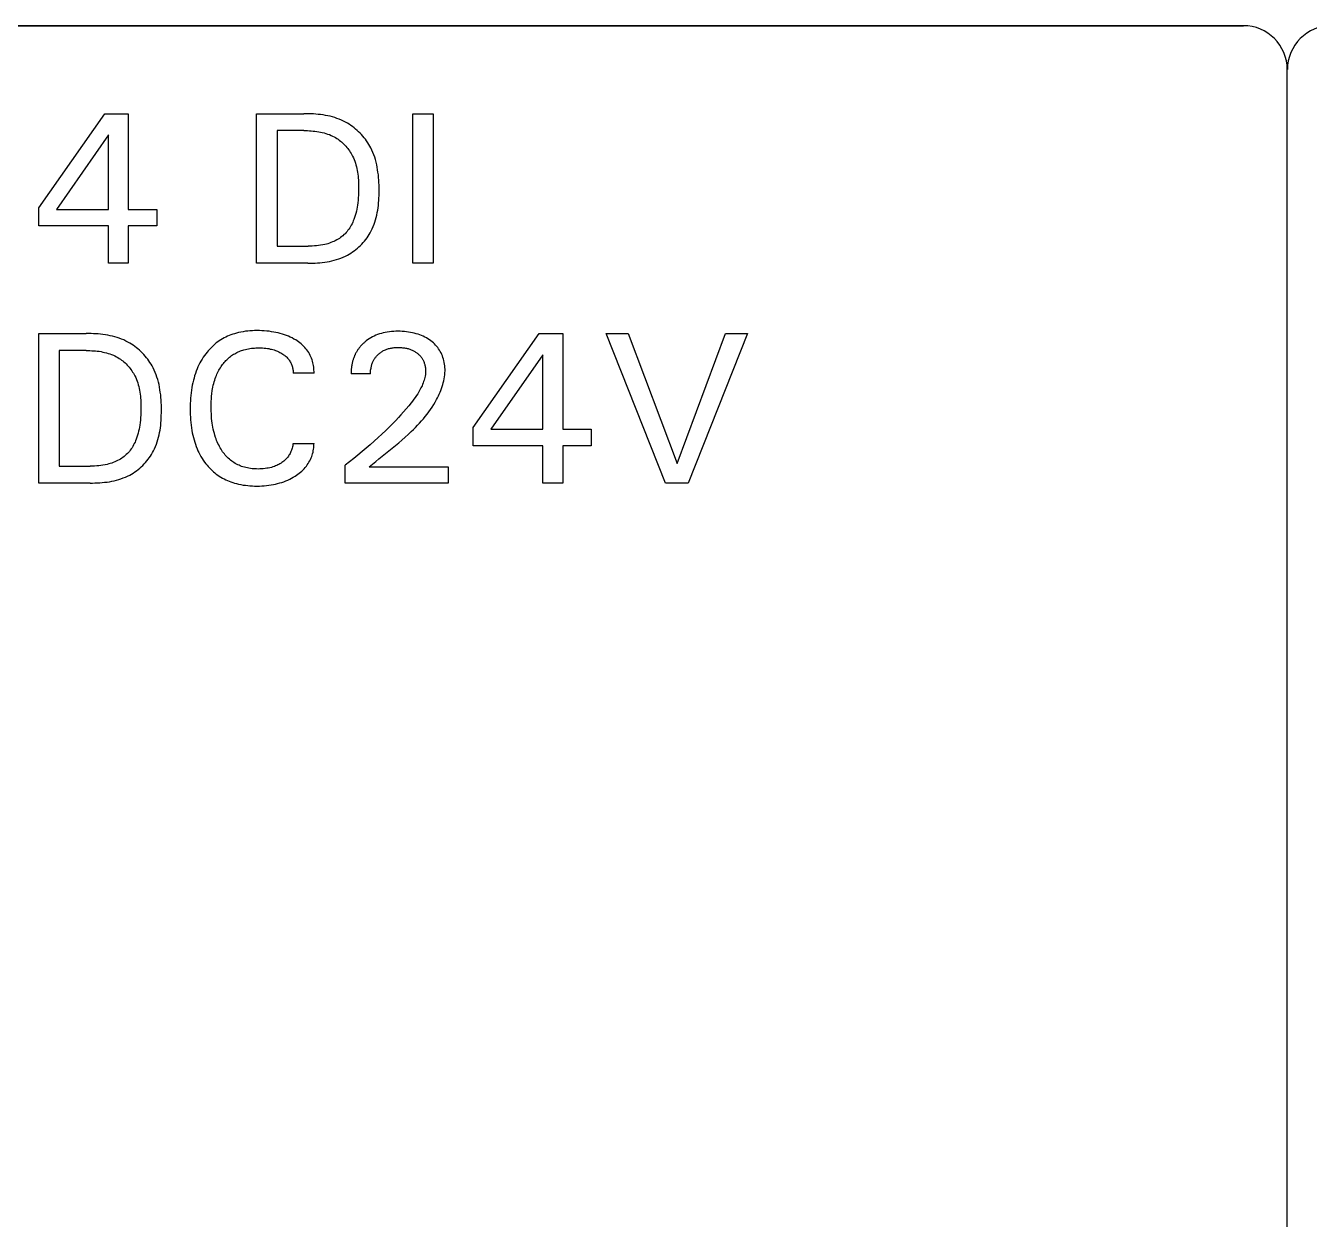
# Model space of a CAD drawing. Extents: x 10 to 879, y 6 to 221.
# Drawn here: x 697.01 to 707.68, y 183.71 to 193.62 of the extents above; entities that cross this region are included whole.
import ezdxf

# ---------------------------------------------------------------- set-up
doc = ezdxf.new("R2010")
doc.units = 0
doc.header["$LTSCALE"] = 5
doc.header["$MEASUREMENT"] = 0
doc.layers.get('0').update_dxf_attribs({"linetype": 'CONTINUOUS'})

msp = doc.modelspace()

# ---------------------------------------------------------------- linework, layer by layer
at = {"color": 7, "linetype": 'Continuous'}
for p, q in [((696.898, 193.624), (707.128, 193.624)), ((707.128, 193.624), (696.898, 193.624)), ((707.493, 97.538), (707.493, 193.259)), ((707.493, 133.269), (707.493, 193.259)), ((707.493, 97.538), (707.493, 193.259)), ((707.493, 111.159), (707.493, 193.259)), ((707.493, 111.159), (707.493, 193.259)), ((697.118, 192.111), (697.665, 192.893)), ((697.665, 192.893), (697.861, 192.893)), ((697.861, 192.893), (697.861, 192.097)), ((698.927, 191.651), (698.927, 192.893)), ((698.927, 192.893), (699.32, 192.893)), ((699.34, 192.893), (699.32, 192.893)), ((699.36, 192.893), (699.34, 192.893)), ((699.38, 192.892), (699.36, 192.893)), ((699.4, 192.891), (699.38, 192.892)), ((699.42, 192.889), (699.4, 192.891)), ((699.439, 192.887), (699.42, 192.889)), ((699.459, 192.885), (699.439, 192.887)), ((699.479, 192.882), (699.459, 192.885)), ((699.499, 192.879), (699.479, 192.882)), ((700.225, 191.651), (700.225, 192.893)), ((700.225, 192.893), (700.395, 192.893)), ((700.395, 192.893), (700.395, 191.651)), ((699.518, 192.875), (699.499, 192.879)), ((699.538, 192.871), (699.518, 192.875)), ((699.557, 192.866), (699.538, 192.871)), ((699.576, 192.86), (699.557, 192.866)), ((699.595, 192.854), (699.576, 192.86)), ((699.614, 192.847), (699.595, 192.854)), ((699.632, 192.839), (699.614, 192.847)), ((699.65, 192.831), (699.632, 192.839)), ((699.667, 192.822), (699.65, 192.831)), ((699.682, 192.814), (699.667, 192.822)), ((699.696, 192.805), (699.682, 192.814)), ((699.71, 192.796), (699.696, 192.805)), ((699.724, 192.786), (699.71, 192.796)), ((699.737, 192.776), (699.724, 192.786)), ((699.75, 192.765), (699.737, 192.776)), ((697.695, 192.716), (697.263, 192.097)), ((697.695, 192.097), (697.695, 192.716)), ((699.097, 192.752), (699.097, 191.792)), ((699.32, 192.752), (699.097, 192.752)), ((699.32, 192.752), (699.335, 192.752)), ((699.335, 192.752), (699.351, 192.752)), ((699.351, 192.752), (699.366, 192.751)), ((699.366, 192.751), (699.381, 192.75)), ((699.381, 192.75), (699.397, 192.749)), ((699.397, 192.749), (699.412, 192.747)), ((699.412, 192.747), (699.428, 192.745)), ((699.428, 192.745), (699.443, 192.743)), ((699.443, 192.743), (699.458, 192.74)), ((699.458, 192.74), (699.473, 192.737)), ((699.473, 192.737), (699.488, 192.733)), ((699.488, 192.733), (699.503, 192.729)), ((699.503, 192.729), (699.517, 192.724)), ((699.517, 192.724), (699.532, 192.719)), ((699.532, 192.719), (699.546, 192.713)), ((699.546, 192.713), (699.559, 192.707)), ((699.559, 192.707), (699.573, 192.7)), ((699.573, 192.7), (699.584, 192.694)), ((699.584, 192.694), (699.594, 192.687)), ((699.594, 192.687), (699.604, 192.68)), ((699.604, 192.68), (699.614, 192.673)), ((699.614, 192.673), (699.624, 192.665)), ((699.763, 192.754), (699.75, 192.765)), ((699.775, 192.743), (699.763, 192.754)), ((699.787, 192.731), (699.775, 192.743)), ((699.799, 192.719), (699.787, 192.731)), ((699.81, 192.706), (699.799, 192.719)), ((699.821, 192.693), (699.81, 192.706)), ((699.831, 192.68), (699.821, 192.693)), ((699.841, 192.666), (699.831, 192.68)), ((699.624, 192.665), (699.634, 192.658)), ((699.634, 192.658), (699.643, 192.649)), ((699.643, 192.649), (699.652, 192.641)), ((699.652, 192.641), (699.661, 192.632)), ((699.661, 192.632), (699.669, 192.623)), ((699.669, 192.623), (699.677, 192.613)), ((699.677, 192.613), (699.685, 192.604)), ((699.685, 192.604), (699.692, 192.594)), ((699.692, 192.594), (699.7, 192.584)), ((699.7, 192.584), (699.706, 192.573)), ((699.706, 192.573), (699.713, 192.563)), ((699.713, 192.563), (699.719, 192.552)), ((699.851, 192.652), (699.841, 192.666)), ((699.859, 192.638), (699.851, 192.652)), ((699.868, 192.624), (699.859, 192.638)), ((699.876, 192.609), (699.868, 192.624)), ((699.885, 192.59), (699.876, 192.609)), ((699.894, 192.571), (699.885, 192.59)), ((699.902, 192.551), (699.894, 192.571)), ((699.719, 192.552), (699.725, 192.541)), ((699.725, 192.541), (699.732, 192.527)), ((699.732, 192.527), (699.738, 192.513)), ((699.738, 192.513), (699.744, 192.498)), ((699.744, 192.498), (699.749, 192.483)), ((699.749, 192.483), (699.753, 192.468)), ((699.753, 192.468), (699.757, 192.452)), ((699.909, 192.531), (699.902, 192.551)), ((699.915, 192.511), (699.909, 192.531)), ((699.92, 192.49), (699.915, 192.511)), ((699.925, 192.469), (699.92, 192.49)), ((699.93, 192.448), (699.925, 192.469)), ((699.757, 192.452), (699.761, 192.437)), ((699.761, 192.437), (699.764, 192.421)), ((699.764, 192.421), (699.767, 192.406)), ((699.767, 192.406), (699.769, 192.39)), ((699.769, 192.39), (699.771, 192.374)), ((699.771, 192.374), (699.772, 192.358)), ((699.772, 192.358), (699.773, 192.342)), ((699.933, 192.427), (699.93, 192.448)), ((699.936, 192.406), (699.933, 192.427)), ((699.939, 192.385), (699.936, 192.406)), ((699.941, 192.363), (699.939, 192.385)), ((699.943, 192.341), (699.941, 192.363)), ((699.773, 192.342), (699.774, 192.326)), ((699.774, 192.326), (699.775, 192.31)), ((699.775, 192.31), (699.775, 192.294)), ((699.775, 192.294), (699.775, 192.278)), ((699.775, 192.278), (699.775, 192.257)), ((699.775, 192.257), (699.775, 192.236)), ((699.944, 192.32), (699.943, 192.341)), ((699.945, 192.298), (699.944, 192.32)), ((699.945, 192.276), (699.945, 192.298)), ((699.945, 192.254), (699.945, 192.276)), ((699.945, 192.233), (699.945, 192.254)), ((699.765, 192.133), (699.763, 192.116)), ((699.768, 192.153), (699.765, 192.133)), ((699.771, 192.174), (699.768, 192.153)), ((699.772, 192.195), (699.771, 192.174)), ((699.774, 192.215), (699.772, 192.195)), ((699.775, 192.236), (699.774, 192.215)), ((699.939, 192.131), (699.941, 192.151)), ((699.941, 192.151), (699.943, 192.172)), ((699.943, 192.172), (699.944, 192.192)), ((699.944, 192.192), (699.945, 192.213)), ((699.945, 192.213), (699.945, 192.233)), ((697.118, 191.962), (697.118, 192.111)), ((697.263, 192.097), (697.695, 192.097)), ((697.861, 192.097), (698.097, 192.097)), ((698.097, 192.097), (698.097, 191.962)), ((699.742, 192.031), (699.736, 192.015)), ((699.747, 192.048), (699.742, 192.031)), ((699.752, 192.065), (699.747, 192.048)), ((699.756, 192.082), (699.752, 192.065)), ((699.759, 192.099), (699.756, 192.082)), ((699.763, 192.116), (699.759, 192.099)), ((699.916, 192.012), (699.922, 192.031)), ((699.922, 192.031), (699.926, 192.051)), ((699.926, 192.051), (699.93, 192.071)), ((699.93, 192.071), (699.934, 192.091)), ((699.934, 192.091), (699.937, 192.111)), ((699.937, 192.111), (699.939, 192.131)), ((697.695, 191.962), (697.118, 191.962)), ((697.695, 191.651), (697.695, 191.962)), ((697.861, 191.962), (697.861, 191.651)), ((698.097, 191.962), (697.861, 191.962)), ((699.686, 191.924), (699.679, 191.914)), ((699.694, 191.934), (699.686, 191.924)), ((699.701, 191.945), (699.694, 191.934)), ((699.708, 191.956), (699.701, 191.945)), ((699.714, 191.968), (699.708, 191.956)), ((699.72, 191.979), (699.714, 191.968)), ((699.726, 191.991), (699.72, 191.979)), ((699.731, 192.003), (699.726, 191.991)), ((699.736, 192.015), (699.731, 192.003)), ((699.88, 191.919), (699.888, 191.937)), ((699.888, 191.937), (699.896, 191.955)), ((699.896, 191.955), (699.904, 191.974)), ((699.904, 191.974), (699.91, 191.993)), ((699.91, 191.993), (699.916, 192.012)), ((699.52, 191.813), (699.507, 191.81)), ((699.532, 191.817), (699.52, 191.813)), ((699.545, 191.822), (699.532, 191.817)), ((699.557, 191.827), (699.545, 191.822)), ((699.569, 191.832), (699.557, 191.827)), ((699.581, 191.838), (699.569, 191.832)), ((699.593, 191.844), (699.581, 191.838)), ((699.605, 191.851), (699.593, 191.844)), ((699.615, 191.857), (699.605, 191.851)), ((699.625, 191.864), (699.615, 191.857)), ((699.635, 191.872), (699.625, 191.864)), ((699.644, 191.879), (699.635, 191.872)), ((699.653, 191.888), (699.644, 191.879)), ((699.662, 191.896), (699.653, 191.888)), ((699.671, 191.905), (699.662, 191.896)), ((699.679, 191.914), (699.671, 191.905)), ((699.802, 191.81), (699.813, 191.823)), ((699.813, 191.823), (699.824, 191.835)), ((699.824, 191.835), (699.835, 191.849)), ((699.835, 191.849), (699.845, 191.862)), ((699.845, 191.862), (699.854, 191.876)), ((699.854, 191.876), (699.863, 191.89)), ((699.863, 191.89), (699.872, 191.904)), ((699.872, 191.904), (699.88, 191.919)), ((699.097, 191.792), (699.355, 191.792)), ((699.372, 191.792), (699.355, 191.792)), ((699.39, 191.793), (699.372, 191.792)), ((699.407, 191.794), (699.39, 191.793)), ((699.425, 191.795), (699.407, 191.794)), ((699.442, 191.797), (699.425, 191.795)), ((699.459, 191.8), (699.442, 191.797)), ((699.477, 191.803), (699.459, 191.8)), ((699.494, 191.807), (699.477, 191.803)), ((699.507, 191.81), (699.494, 191.807)), ((699.647, 191.701), (699.665, 191.709)), ((699.665, 191.709), (699.682, 191.718)), ((699.682, 191.718), (699.697, 191.726)), ((699.697, 191.726), (699.711, 191.735)), ((699.711, 191.735), (699.725, 191.744)), ((699.725, 191.744), (699.739, 191.754)), ((699.739, 191.754), (699.752, 191.764)), ((699.752, 191.764), (699.765, 191.775)), ((699.765, 191.775), (699.778, 191.786)), ((699.778, 191.786), (699.79, 191.798)), ((699.79, 191.798), (699.802, 191.81)), ((697.861, 191.651), (697.695, 191.651)), ((699.354, 191.651), (698.927, 191.651)), ((699.354, 191.651), (699.373, 191.651)), ((699.373, 191.651), (699.393, 191.652)), ((699.393, 191.652), (699.413, 191.652)), ((699.413, 191.652), (699.433, 191.654)), ((699.433, 191.654), (699.453, 191.655)), ((699.453, 191.655), (699.473, 191.657)), ((699.473, 191.657), (699.493, 191.66)), ((699.493, 191.66), (699.513, 191.663)), ((699.513, 191.663), (699.533, 191.666)), ((699.533, 191.666), (699.552, 191.67)), ((699.552, 191.67), (699.571, 191.675)), ((699.571, 191.675), (699.591, 191.681)), ((699.591, 191.681), (699.61, 191.687)), ((699.61, 191.687), (699.628, 191.693)), ((699.628, 191.693), (699.647, 191.701)), ((700.395, 191.651), (700.225, 191.651)), ((697.118, 189.824), (697.118, 191.066)), ((697.118, 191.066), (697.511, 191.066)), ((697.531, 191.066), (697.511, 191.066)), ((697.551, 191.066), (697.531, 191.066)), ((698.759, 191.07), (698.744, 191.065)), ((698.777, 191.075), (698.759, 191.07)), ((698.796, 191.079), (698.777, 191.075)), ((698.815, 191.082), (698.796, 191.079)), ((698.834, 191.085), (698.815, 191.082)), ((698.853, 191.087), (698.834, 191.085)), ((698.872, 191.089), (698.853, 191.087)), ((698.892, 191.09), (698.872, 191.089)), ((698.911, 191.091), (698.892, 191.09)), ((698.93, 191.091), (698.911, 191.091)), ((698.951, 191.091), (698.93, 191.091)), ((698.971, 191.09), (698.951, 191.091)), ((698.991, 191.089), (698.971, 191.09)), ((699.012, 191.087), (698.991, 191.089)), ((699.032, 191.085), (699.012, 191.087)), ((699.052, 191.082), (699.032, 191.085)), ((699.07, 191.079), (699.052, 191.082)), ((699.088, 191.076), (699.07, 191.079)), ((699.106, 191.072), (699.088, 191.076)), ((699.124, 191.067), (699.106, 191.072)), ((699.142, 191.062), (699.124, 191.067)), ((699.964, 191.067), (699.949, 191.063)), ((699.98, 191.072), (699.964, 191.067)), ((699.996, 191.075), (699.98, 191.072)), ((700.013, 191.078), (699.996, 191.075)), ((700.031, 191.081), (700.013, 191.078)), ((700.049, 191.083), (700.031, 191.081)), ((700.067, 191.084), (700.049, 191.083)), ((700.085, 191.085), (700.067, 191.084)), ((700.103, 191.085), (700.085, 191.085)), ((700.12, 191.085), (700.103, 191.085)), ((700.138, 191.084), (700.12, 191.085)), ((700.155, 191.083), (700.138, 191.084)), ((700.173, 191.081), (700.155, 191.083)), ((700.19, 191.079), (700.173, 191.081)), ((700.207, 191.076), (700.19, 191.079)), ((700.223, 191.073), (700.207, 191.076)), ((700.238, 191.07), (700.223, 191.073)), ((700.253, 191.065), (700.238, 191.07)), ((700.728, 190.285), (701.275, 191.066)), ((701.275, 191.066), (701.472, 191.066)), ((701.472, 191.066), (701.472, 190.271)), ((702.325, 189.824), (701.832, 191.066)), ((701.832, 191.066), (702.016, 191.066)), ((702.016, 191.066), (702.423, 189.987)), ((702.423, 189.987), (702.824, 191.066)), ((703.008, 191.066), (702.515, 189.824)), ((702.824, 191.066), (703.008, 191.066)), ((697.571, 191.065), (697.551, 191.066)), ((697.59, 191.064), (697.571, 191.065)), ((697.61, 191.063), (697.59, 191.064)), ((697.63, 191.061), (697.61, 191.063)), ((697.65, 191.058), (697.63, 191.061)), ((697.67, 191.055), (697.65, 191.058)), ((697.69, 191.052), (697.67, 191.055)), ((697.709, 191.048), (697.69, 191.052)), ((697.729, 191.044), (697.709, 191.048)), ((697.748, 191.039), (697.729, 191.044)), ((697.767, 191.033), (697.748, 191.039)), ((697.786, 191.027), (697.767, 191.033)), ((697.804, 191.02), (697.786, 191.027)), ((697.823, 191.013), (697.804, 191.02)), ((697.841, 191.004), (697.823, 191.013)), ((697.858, 190.995), (697.841, 191.004)), ((697.873, 190.987), (697.858, 190.995)), ((697.887, 190.979), (697.873, 190.987)), ((697.901, 190.969), (697.887, 190.979)), ((697.915, 190.96), (697.901, 190.969)), ((697.928, 190.949), (697.915, 190.96)), ((698.568, 190.968), (698.557, 190.957)), ((698.58, 190.978), (698.568, 190.968)), ((698.592, 190.988), (698.58, 190.978)), ((698.604, 190.997), (698.592, 190.988)), ((698.617, 191.006), (698.604, 190.997)), ((698.63, 191.014), (698.617, 191.006)), ((698.643, 191.022), (698.63, 191.014)), ((698.657, 191.03), (698.643, 191.022)), ((698.671, 191.037), (698.657, 191.03)), ((698.685, 191.044), (698.671, 191.037)), ((698.699, 191.05), (698.685, 191.044)), ((698.714, 191.055), (698.699, 191.05)), ((698.729, 191.061), (698.714, 191.055)), ((698.744, 191.065), (698.729, 191.061)), ((699.159, 191.056), (699.142, 191.062)), ((699.175, 191.05), (699.159, 191.056)), ((699.191, 191.044), (699.175, 191.05)), ((699.206, 191.037), (699.191, 191.044)), ((699.222, 191.03), (699.206, 191.037)), ((699.237, 191.021), (699.222, 191.03)), ((699.252, 191.013), (699.237, 191.021)), ((699.263, 191.005), (699.252, 191.013)), ((699.275, 190.997), (699.263, 191.005)), ((699.286, 190.989), (699.275, 190.997)), ((699.297, 190.98), (699.286, 190.989)), ((699.308, 190.971), (699.297, 190.98)), ((699.318, 190.961), (699.308, 190.971)), ((699.327, 190.951), (699.318, 190.961)), ((699.791, 190.962), (699.788, 190.957)), ((699.795, 190.966), (699.791, 190.962)), ((699.799, 190.971), (699.795, 190.966)), ((699.804, 190.975), (699.799, 190.971)), ((699.808, 190.979), (699.804, 190.975)), ((699.812, 190.983), (699.808, 190.979)), ((699.817, 190.987), (699.812, 190.983)), ((699.821, 190.991), (699.817, 190.987)), ((699.826, 190.995), (699.821, 190.991)), ((699.838, 191.005), (699.826, 190.995)), ((699.85, 191.014), (699.838, 191.005)), ((699.863, 191.023), (699.85, 191.014)), ((699.876, 191.031), (699.863, 191.023)), ((699.889, 191.038), (699.876, 191.031)), ((699.903, 191.045), (699.889, 191.038)), ((699.918, 191.052), (699.903, 191.045)), ((699.933, 191.058), (699.918, 191.052)), ((699.949, 191.063), (699.933, 191.058)), ((700.269, 191.061), (700.253, 191.065)), ((700.283, 191.056), (700.269, 191.061)), ((700.298, 191.05), (700.283, 191.056)), ((700.312, 191.044), (700.298, 191.05)), ((700.325, 191.037), (700.312, 191.044)), ((700.338, 191.03), (700.325, 191.037)), ((700.35, 191.023), (700.338, 191.03)), ((700.363, 191.014), (700.35, 191.023)), ((700.375, 191.006), (700.363, 191.014)), ((700.385, 190.997), (700.375, 191.006)), ((700.396, 190.989), (700.385, 190.997)), ((700.406, 190.98), (700.396, 190.989)), ((700.415, 190.97), (700.406, 190.98)), ((700.424, 190.96), (700.415, 190.97)), ((700.432, 190.95), (700.424, 190.96)), ((697.287, 190.926), (697.287, 189.965)), ((697.511, 190.926), (697.287, 190.926)), ((697.511, 190.926), (697.526, 190.925)), ((697.526, 190.925), (697.542, 190.925)), ((697.542, 190.925), (697.557, 190.924)), ((697.557, 190.924), (697.572, 190.924)), ((697.572, 190.924), (697.588, 190.922)), ((697.588, 190.922), (697.603, 190.921)), ((697.603, 190.921), (697.618, 190.919)), ((697.618, 190.919), (697.634, 190.916)), ((697.634, 190.916), (697.649, 190.913)), ((697.649, 190.913), (697.664, 190.91)), ((697.664, 190.91), (697.679, 190.906)), ((697.679, 190.906), (697.694, 190.902)), ((697.694, 190.902), (697.708, 190.897)), ((697.708, 190.897), (697.722, 190.892)), ((697.722, 190.892), (697.737, 190.886)), ((697.737, 190.886), (697.75, 190.88)), ((697.75, 190.88), (697.764, 190.873)), ((697.764, 190.873), (697.775, 190.867)), ((697.775, 190.867), (697.785, 190.86)), ((697.785, 190.86), (697.795, 190.853)), ((697.795, 190.853), (697.805, 190.846)), ((697.941, 190.939), (697.928, 190.949)), ((697.954, 190.928), (697.941, 190.939)), ((697.966, 190.916), (697.954, 190.928)), ((697.978, 190.904), (697.966, 190.916)), ((697.99, 190.892), (697.978, 190.904)), ((698.001, 190.879), (697.99, 190.892)), ((698.012, 190.866), (698.001, 190.879)), ((698.022, 190.853), (698.012, 190.866)), ((698.032, 190.839), (698.022, 190.853)), ((698.474, 190.854), (698.465, 190.838)), ((698.484, 190.869), (698.474, 190.854)), ((698.494, 190.884), (698.484, 190.869)), ((698.505, 190.899), (698.494, 190.884)), ((698.515, 190.911), (698.505, 190.899)), ((698.525, 190.923), (698.515, 190.911)), ((698.535, 190.935), (698.525, 190.923)), ((698.546, 190.946), (698.535, 190.935)), ((698.557, 190.957), (698.546, 190.946)), ((698.679, 190.849), (698.687, 190.856)), ((698.687, 190.856), (698.694, 190.863)), ((698.694, 190.863), (698.702, 190.87)), ((698.702, 190.87), (698.711, 190.877)), ((698.711, 190.877), (698.719, 190.883)), ((698.719, 190.883), (698.727, 190.889)), ((698.727, 190.889), (698.736, 190.894)), ((698.736, 190.894), (698.745, 190.899)), ((698.745, 190.899), (698.754, 190.904)), ((698.754, 190.904), (698.764, 190.909)), ((698.764, 190.909), (698.773, 190.914)), ((698.773, 190.914), (698.783, 190.918)), ((698.783, 190.918), (698.792, 190.922)), ((698.792, 190.922), (698.802, 190.925)), ((698.802, 190.925), (698.812, 190.928)), ((698.812, 190.928), (698.822, 190.931)), ((698.822, 190.931), (698.834, 190.935)), ((698.834, 190.935), (698.847, 190.938)), ((698.847, 190.938), (698.859, 190.94)), ((698.859, 190.94), (698.872, 190.942)), ((698.872, 190.942), (698.884, 190.944)), ((698.884, 190.944), (698.897, 190.945)), ((698.897, 190.945), (698.91, 190.946)), ((698.91, 190.946), (698.922, 190.947)), ((698.922, 190.947), (698.935, 190.947)), ((698.935, 190.947), (698.948, 190.948)), ((698.948, 190.948), (698.962, 190.947)), ((698.962, 190.947), (698.977, 190.947)), ((698.977, 190.947), (698.991, 190.946)), ((698.991, 190.946), (699.005, 190.944)), ((699.005, 190.944), (699.019, 190.942)), ((699.019, 190.942), (699.03, 190.941)), ((699.03, 190.941), (699.041, 190.938)), ((699.041, 190.938), (699.051, 190.936)), ((699.051, 190.936), (699.062, 190.933)), ((699.062, 190.933), (699.072, 190.93)), ((699.072, 190.93), (699.083, 190.926)), ((699.083, 190.926), (699.092, 190.923)), ((699.092, 190.923), (699.102, 190.919)), ((699.102, 190.919), (699.111, 190.915)), ((699.111, 190.915), (699.12, 190.91)), ((699.12, 190.91), (699.129, 190.905)), ((699.129, 190.905), (699.138, 190.9)), ((699.138, 190.9), (699.145, 190.896)), ((699.145, 190.896), (699.152, 190.891)), ((699.152, 190.891), (699.159, 190.886)), ((699.159, 190.886), (699.165, 190.881)), ((699.165, 190.881), (699.172, 190.875)), ((699.172, 190.875), (699.178, 190.869)), ((699.178, 190.869), (699.184, 190.863)), ((699.184, 190.863), (699.189, 190.857)), ((699.189, 190.857), (699.194, 190.851)), ((699.337, 190.94), (699.327, 190.951)), ((699.345, 190.93), (699.337, 190.94)), ((699.352, 190.919), (699.345, 190.93)), ((699.36, 190.908), (699.352, 190.919)), ((699.366, 190.897), (699.36, 190.908)), ((699.372, 190.885), (699.366, 190.897)), ((699.378, 190.873), (699.372, 190.885)), ((699.383, 190.861), (699.378, 190.873)), ((699.388, 190.848), (699.383, 190.861)), ((699.731, 190.854), (699.729, 190.848)), ((699.733, 190.86), (699.731, 190.854)), ((699.735, 190.866), (699.733, 190.86)), ((699.737, 190.872), (699.735, 190.866)), ((699.74, 190.878), (699.737, 190.872)), ((699.742, 190.884), (699.74, 190.878)), ((699.745, 190.89), (699.742, 190.884)), ((699.747, 190.896), (699.745, 190.89)), ((699.75, 190.901), (699.747, 190.896)), ((699.753, 190.907), (699.75, 190.901)), ((699.756, 190.913), (699.753, 190.907)), ((699.76, 190.918), (699.756, 190.913)), ((699.763, 190.924), (699.76, 190.918)), ((699.766, 190.929), (699.763, 190.924)), ((699.769, 190.934), (699.766, 190.929)), ((699.773, 190.938), (699.769, 190.934)), ((699.776, 190.943), (699.773, 190.938)), ((699.78, 190.948), (699.776, 190.943)), ((699.784, 190.953), (699.78, 190.948)), ((699.788, 190.957), (699.784, 190.953)), ((699.902, 190.848), (699.905, 190.853)), ((699.905, 190.853), (699.909, 190.859)), ((699.909, 190.859), (699.912, 190.864)), ((699.912, 190.864), (699.916, 190.869)), ((699.916, 190.869), (699.92, 190.874)), ((699.92, 190.874), (699.924, 190.879)), ((699.924, 190.879), (699.928, 190.883)), ((699.928, 190.883), (699.932, 190.888)), ((699.932, 190.888), (699.937, 190.892)), ((699.937, 190.892), (699.942, 190.897)), ((699.942, 190.897), (699.948, 190.902)), ((699.948, 190.902), (699.953, 190.906)), ((699.953, 190.906), (699.959, 190.91)), ((699.959, 190.91), (699.965, 190.914)), ((699.965, 190.914), (699.971, 190.918)), ((699.971, 190.918), (699.977, 190.922)), ((699.977, 190.922), (699.983, 190.925)), ((699.983, 190.925), (699.99, 190.928)), ((699.99, 190.928), (699.997, 190.931)), ((699.997, 190.931), (700.003, 190.934)), ((700.003, 190.934), (700.01, 190.937)), ((700.01, 190.937), (700.017, 190.939)), ((700.017, 190.939), (700.024, 190.941)), ((700.024, 190.941), (700.031, 190.943)), ((700.031, 190.943), (700.039, 190.945)), ((700.039, 190.945), (700.047, 190.946)), ((700.047, 190.946), (700.055, 190.948)), ((700.055, 190.948), (700.063, 190.949)), ((700.063, 190.949), (700.071, 190.95)), ((700.071, 190.95), (700.079, 190.95)), ((700.079, 190.95), (700.087, 190.951)), ((700.087, 190.951), (700.095, 190.951)), ((700.095, 190.951), (700.103, 190.951)), ((700.103, 190.951), (700.112, 190.951)), ((700.112, 190.951), (700.121, 190.951)), ((700.121, 190.951), (700.13, 190.95)), ((700.13, 190.95), (700.139, 190.949)), ((700.139, 190.949), (700.148, 190.948)), ((700.148, 190.948), (700.157, 190.947)), ((700.157, 190.947), (700.165, 190.946)), ((700.165, 190.946), (700.172, 190.944)), ((700.172, 190.944), (700.179, 190.943)), ((700.179, 190.943), (700.186, 190.941)), ((700.186, 190.941), (700.193, 190.939)), ((700.193, 190.939), (700.2, 190.937)), ((700.2, 190.937), (700.206, 190.934)), ((700.206, 190.934), (700.213, 190.932)), ((700.213, 190.932), (700.219, 190.929)), ((700.219, 190.929), (700.225, 190.926)), ((700.225, 190.926), (700.231, 190.923)), ((700.231, 190.923), (700.237, 190.92)), ((700.237, 190.92), (700.243, 190.916)), ((700.243, 190.916), (700.249, 190.913)), ((700.249, 190.913), (700.254, 190.909)), ((700.254, 190.909), (700.26, 190.905)), ((700.26, 190.905), (700.265, 190.901)), ((700.265, 190.901), (700.27, 190.897)), ((700.27, 190.897), (700.274, 190.893)), ((700.274, 190.893), (700.279, 190.889)), ((700.279, 190.889), (700.283, 190.884)), ((700.283, 190.884), (700.287, 190.88)), ((700.287, 190.88), (700.291, 190.875)), ((700.291, 190.875), (700.295, 190.87)), ((700.295, 190.87), (700.299, 190.865)), ((700.299, 190.865), (700.302, 190.86)), ((700.302, 190.86), (700.305, 190.855)), ((700.305, 190.855), (700.308, 190.85)), ((700.44, 190.939), (700.432, 190.95)), ((700.448, 190.928), (700.44, 190.939)), ((700.454, 190.916), (700.448, 190.928)), ((700.461, 190.905), (700.454, 190.916)), ((700.466, 190.893), (700.461, 190.905)), ((700.471, 190.881), (700.466, 190.893)), ((700.476, 190.868), (700.471, 190.881)), ((700.48, 190.855), (700.476, 190.868)), ((700.483, 190.842), (700.48, 190.855)), ((701.305, 190.89), (700.873, 190.271)), ((701.305, 190.271), (701.305, 190.89)), ((697.805, 190.846), (697.815, 190.839)), ((697.815, 190.839), (697.825, 190.831)), ((697.825, 190.831), (697.834, 190.823)), ((697.834, 190.823), (697.843, 190.814)), ((697.843, 190.814), (697.852, 190.805)), ((697.852, 190.805), (697.86, 190.796)), ((697.86, 190.796), (697.868, 190.787)), ((697.868, 190.787), (697.876, 190.777)), ((697.876, 190.777), (697.883, 190.767)), ((697.883, 190.767), (697.891, 190.757)), ((697.891, 190.757), (697.897, 190.747)), ((697.897, 190.747), (697.904, 190.736)), ((698.041, 190.826), (698.032, 190.839)), ((698.05, 190.811), (698.041, 190.826)), ((698.059, 190.797), (698.05, 190.811)), ((698.067, 190.782), (698.059, 190.797)), ((698.076, 190.763), (698.067, 190.782)), ((698.085, 190.744), (698.076, 190.763)), ((698.425, 190.754), (698.419, 190.735)), ((698.433, 190.772), (698.425, 190.754)), ((698.44, 190.789), (698.433, 190.772)), ((698.448, 190.806), (698.44, 190.789)), ((698.456, 190.822), (698.448, 190.806)), ((698.465, 190.838), (698.456, 190.822)), ((698.603, 190.74), (698.608, 190.751)), ((698.608, 190.751), (698.614, 190.761)), ((698.614, 190.761), (698.62, 190.771)), ((698.62, 190.771), (698.626, 190.782)), ((698.626, 190.782), (698.632, 190.792)), ((698.632, 190.792), (698.639, 190.801)), ((698.639, 190.801), (698.645, 190.81)), ((698.645, 190.81), (698.651, 190.818)), ((698.651, 190.818), (698.658, 190.826)), ((698.658, 190.826), (698.665, 190.834)), ((698.665, 190.834), (698.672, 190.842)), ((698.672, 190.842), (698.679, 190.849)), ((699.194, 190.851), (699.199, 190.845)), ((699.199, 190.845), (699.203, 190.838)), ((699.203, 190.838), (699.207, 190.831)), ((699.207, 190.831), (699.211, 190.824)), ((699.211, 190.824), (699.214, 190.817)), ((699.214, 190.817), (699.217, 190.81)), ((699.217, 190.81), (699.22, 190.803)), ((699.22, 190.803), (699.222, 190.796)), ((699.222, 190.796), (699.225, 190.788)), ((699.225, 190.788), (699.226, 190.781)), ((699.226, 190.781), (699.228, 190.774)), ((699.228, 190.774), (699.229, 190.767)), ((699.229, 190.767), (699.23, 190.759)), ((699.23, 190.759), (699.23, 190.752)), ((699.23, 190.752), (699.23, 190.745)), ((699.392, 190.836), (699.388, 190.848)), ((699.395, 190.824), (699.392, 190.836)), ((699.398, 190.812), (699.395, 190.824)), ((699.4, 190.8), (699.398, 190.812)), ((699.402, 190.787), (699.4, 190.8)), ((699.404, 190.775), (699.402, 190.787)), ((699.404, 190.762), (699.404, 190.775)), ((699.405, 190.75), (699.404, 190.762)), ((699.405, 190.737), (699.405, 190.75)), ((699.714, 190.766), (699.713, 190.759)), ((699.713, 190.759), (699.713, 190.752)), ((699.713, 190.752), (699.713, 190.745)), ((699.715, 190.78), (699.714, 190.773)), ((699.714, 190.773), (699.714, 190.766)), ((699.716, 190.787), (699.715, 190.78)), ((699.717, 190.794), (699.716, 190.787)), ((699.718, 190.801), (699.717, 190.794)), ((699.719, 190.808), (699.718, 190.801)), ((699.721, 190.815), (699.719, 190.808)), ((699.722, 190.822), (699.721, 190.815)), ((699.724, 190.829), (699.722, 190.822)), ((699.725, 190.836), (699.724, 190.829)), ((699.727, 190.842), (699.725, 190.836)), ((699.729, 190.848), (699.727, 190.842)), ((699.874, 190.747), (699.875, 190.755)), ((699.874, 190.739), (699.874, 190.747)), ((699.875, 190.763), (699.876, 190.771)), ((699.875, 190.755), (699.875, 190.763)), ((699.876, 190.771), (699.878, 190.779)), ((699.878, 190.779), (699.879, 190.787)), ((699.879, 190.787), (699.881, 190.794)), ((699.881, 190.794), (699.883, 190.801)), ((699.883, 190.801), (699.884, 190.807)), ((699.884, 190.807), (699.886, 190.813)), ((699.886, 190.813), (699.888, 190.819)), ((699.888, 190.819), (699.891, 190.825)), ((699.891, 190.825), (699.893, 190.831)), ((699.893, 190.831), (699.896, 190.837)), ((699.896, 190.837), (699.899, 190.842)), ((699.899, 190.842), (699.902, 190.848)), ((700.308, 190.85), (700.311, 190.844)), ((700.311, 190.844), (700.314, 190.839)), ((700.314, 190.839), (700.316, 190.833)), ((700.316, 190.833), (700.319, 190.827)), ((700.319, 190.827), (700.321, 190.821)), ((700.321, 190.821), (700.323, 190.815)), ((700.323, 190.815), (700.324, 190.809)), ((700.324, 190.809), (700.326, 190.803)), ((700.326, 190.803), (700.327, 190.796)), ((700.327, 190.796), (700.329, 190.789)), ((700.329, 190.789), (700.33, 190.783)), ((700.33, 190.783), (700.331, 190.776)), ((700.331, 190.776), (700.331, 190.769)), ((700.331, 190.769), (700.332, 190.762)), ((700.332, 190.749), (700.331, 190.737)), ((700.332, 190.762), (700.332, 190.755)), ((700.332, 190.755), (700.332, 190.749)), ((700.487, 190.827), (700.483, 190.842)), ((700.489, 190.813), (700.487, 190.827)), ((700.491, 190.799), (700.489, 190.813)), ((700.492, 190.785), (700.491, 190.799)), ((700.493, 190.77), (700.492, 190.785)), ((700.492, 190.739), (700.493, 190.756)), ((700.493, 190.756), (700.493, 190.77)), ((697.904, 190.736), (697.91, 190.726)), ((697.91, 190.726), (697.916, 190.715)), ((697.916, 190.715), (697.923, 190.7)), ((697.923, 190.7), (697.929, 190.686)), ((697.929, 190.686), (697.934, 190.671)), ((697.934, 190.671), (697.94, 190.656)), ((697.94, 190.656), (697.944, 190.641)), ((697.944, 190.641), (697.948, 190.626)), ((698.092, 190.724), (698.085, 190.744)), ((698.099, 190.704), (698.092, 190.724)), ((698.106, 190.684), (698.099, 190.704)), ((698.111, 190.663), (698.106, 190.684)), ((698.116, 190.643), (698.111, 190.663)), ((698.12, 190.622), (698.116, 190.643)), ((698.397, 190.658), (698.393, 190.639)), ((698.402, 190.678), (698.397, 190.658)), ((698.407, 190.697), (698.402, 190.678)), ((698.412, 190.716), (698.407, 190.697)), ((698.419, 190.735), (698.412, 190.716)), ((698.567, 190.637), (698.571, 190.651)), ((698.571, 190.651), (698.575, 190.665)), ((698.575, 190.665), (698.579, 190.679)), ((698.579, 190.679), (698.584, 190.693)), ((698.584, 190.693), (698.589, 190.707)), ((698.589, 190.707), (698.593, 190.718)), ((698.593, 190.718), (698.598, 190.729)), ((698.598, 190.729), (698.603, 190.74)), ((699.23, 190.745), (699.23, 190.737)), ((699.405, 190.737), (699.23, 190.737)), ((699.713, 190.745), (699.713, 190.738)), ((699.713, 190.738), (699.713, 190.731)), ((699.874, 190.731), (699.713, 190.731)), ((699.874, 190.731), (699.874, 190.739)), ((700.306, 190.644), (700.302, 190.633)), ((700.311, 190.656), (700.306, 190.644)), ((700.315, 190.667), (700.311, 190.656)), ((700.319, 190.678), (700.315, 190.667)), ((700.323, 190.69), (700.319, 190.678)), ((700.325, 190.701), (700.323, 190.69)), ((700.328, 190.713), (700.325, 190.701)), ((700.33, 190.725), (700.328, 190.713)), ((700.331, 190.737), (700.33, 190.725)), ((700.47, 190.626), (700.475, 190.642)), ((700.475, 190.642), (700.479, 190.658)), ((700.479, 190.658), (700.483, 190.674)), ((700.483, 190.674), (700.486, 190.69)), ((700.486, 190.69), (700.489, 190.706)), ((700.489, 190.706), (700.491, 190.723)), ((700.491, 190.723), (700.492, 190.739)), ((697.948, 190.626), (697.952, 190.61)), ((697.952, 190.61), (697.955, 190.595)), ((697.955, 190.595), (697.957, 190.579)), ((697.957, 190.579), (697.96, 190.563)), ((697.96, 190.563), (697.962, 190.547)), ((697.962, 190.547), (697.963, 190.531)), ((698.124, 190.6), (698.12, 190.622)), ((698.127, 190.579), (698.124, 190.6)), ((698.13, 190.558), (698.127, 190.579)), ((698.132, 190.536), (698.13, 190.558)), ((698.134, 190.515), (698.132, 190.536)), ((698.38, 190.552), (698.378, 190.53)), ((698.383, 190.574), (698.38, 190.552)), ((698.386, 190.597), (698.383, 190.574)), ((698.389, 190.619), (698.386, 190.597)), ((698.393, 190.639), (698.389, 190.619)), ((698.551, 190.524), (698.553, 190.546)), ((698.553, 190.546), (698.555, 190.567)), ((698.555, 190.567), (698.559, 190.593)), ((698.559, 190.593), (698.561, 190.608)), ((698.561, 190.608), (698.564, 190.622)), ((698.564, 190.622), (698.567, 190.637)), ((700.245, 190.536), (700.234, 190.521)), ((700.255, 190.552), (700.245, 190.536)), ((700.266, 190.567), (700.255, 190.552)), ((700.275, 190.583), (700.266, 190.567)), ((700.285, 190.6), (700.275, 190.583)), ((700.293, 190.616), (700.285, 190.6)), ((700.302, 190.633), (700.293, 190.616)), ((700.423, 190.519), (700.431, 190.533)), ((700.431, 190.533), (700.438, 190.548)), ((700.438, 190.548), (700.445, 190.564)), ((700.445, 190.564), (700.452, 190.579)), ((700.452, 190.579), (700.458, 190.594)), ((700.458, 190.594), (700.464, 190.61)), ((700.464, 190.61), (700.47, 190.626)), ((697.963, 190.531), (697.964, 190.515)), ((697.964, 190.515), (697.965, 190.499)), ((697.965, 190.499), (697.966, 190.483)), ((697.966, 190.483), (697.966, 190.467)), ((697.966, 190.467), (697.966, 190.451)), ((697.966, 190.451), (697.966, 190.43)), ((697.966, 190.43), (697.966, 190.409)), ((698.135, 190.493), (698.134, 190.515)), ((698.136, 190.471), (698.135, 190.493)), ((698.136, 190.449), (698.136, 190.471)), ((698.136, 190.427), (698.136, 190.449)), ((698.136, 190.407), (698.136, 190.427)), ((698.376, 190.485), (698.375, 190.462)), ((698.375, 190.462), (698.375, 190.44)), ((698.375, 190.44), (698.375, 190.417)), ((698.377, 190.507), (698.376, 190.485)), ((698.378, 190.53), (698.377, 190.507)), ((698.549, 190.481), (698.55, 190.503)), ((698.549, 190.46), (698.549, 190.481)), ((698.549, 190.44), (698.549, 190.46)), ((698.55, 190.42), (698.549, 190.44)), ((698.55, 190.503), (698.551, 190.524)), ((700.17, 190.44), (700.149, 190.416)), ((700.191, 190.465), (700.17, 190.44)), ((700.211, 190.491), (700.191, 190.465)), ((700.223, 190.506), (700.211, 190.491)), ((700.234, 190.521), (700.223, 190.506)), ((700.358, 190.416), (700.372, 190.436)), ((700.372, 190.436), (700.386, 190.456)), ((700.386, 190.456), (700.399, 190.476)), ((700.399, 190.476), (700.411, 190.497)), ((700.411, 190.497), (700.423, 190.519)), ((697.959, 190.327), (697.956, 190.306)), ((697.961, 190.347), (697.959, 190.327)), ((697.963, 190.368), (697.961, 190.347)), ((697.965, 190.389), (697.963, 190.368)), ((697.966, 190.409), (697.965, 190.389)), ((698.13, 190.304), (698.132, 190.325)), ((698.132, 190.325), (698.134, 190.345)), ((698.134, 190.345), (698.135, 190.366)), ((698.135, 190.386), (698.136, 190.407)), ((698.135, 190.366), (698.135, 190.386)), ((698.375, 190.417), (698.376, 190.395)), ((698.376, 190.395), (698.377, 190.373)), ((698.377, 190.373), (698.378, 190.35)), ((698.378, 190.35), (698.38, 190.328)), ((698.38, 190.328), (698.383, 190.306)), ((698.551, 190.401), (698.55, 190.42)), ((698.552, 190.381), (698.551, 190.401)), ((698.553, 190.361), (698.552, 190.381)), ((698.556, 190.342), (698.553, 190.361)), ((698.558, 190.322), (698.556, 190.342)), ((698.561, 190.305), (698.558, 190.322)), ((700.061, 190.321), (700.03, 190.29)), ((700.083, 190.344), (700.061, 190.321)), ((700.106, 190.368), (700.083, 190.344)), ((700.127, 190.392), (700.106, 190.368)), ((700.149, 190.416), (700.127, 190.392)), ((700.265, 190.305), (700.281, 190.323)), ((700.281, 190.323), (700.297, 190.341)), ((700.297, 190.341), (700.313, 190.359)), ((700.313, 190.359), (700.329, 190.378)), ((700.329, 190.378), (700.344, 190.397)), ((700.344, 190.397), (700.358, 190.416)), ((697.938, 190.221), (697.933, 190.205)), ((697.943, 190.238), (697.938, 190.221)), ((697.947, 190.255), (697.943, 190.238)), ((697.95, 190.272), (697.947, 190.255)), ((697.954, 190.289), (697.95, 190.272)), ((697.956, 190.306), (697.954, 190.289)), ((698.112, 190.205), (698.117, 190.224)), ((698.117, 190.224), (698.121, 190.244)), ((698.121, 190.244), (698.125, 190.264)), ((698.125, 190.264), (698.128, 190.284)), ((698.128, 190.284), (698.13, 190.304)), ((698.383, 190.306), (698.386, 190.284)), ((698.386, 190.284), (698.389, 190.262)), ((698.389, 190.262), (698.393, 190.242)), ((698.393, 190.242), (698.397, 190.223)), ((698.397, 190.223), (698.402, 190.204)), ((698.564, 190.288), (698.561, 190.305)), ((698.567, 190.271), (698.564, 190.288)), ((698.571, 190.254), (698.567, 190.271)), ((698.576, 190.237), (698.571, 190.254)), ((698.58, 190.221), (698.576, 190.237)), ((698.586, 190.204), (698.58, 190.221)), ((699.969, 190.231), (699.937, 190.202)), ((700, 190.261), (699.969, 190.231)), ((700.03, 190.29), (700, 190.261)), ((700.162, 190.205), (700.188, 190.229)), ((700.188, 190.229), (700.213, 190.253)), ((700.213, 190.253), (700.231, 190.27)), ((700.231, 190.27), (700.248, 190.287)), ((700.248, 190.287), (700.265, 190.305)), ((700.728, 190.135), (700.728, 190.285)), ((700.873, 190.271), (701.305, 190.271)), ((701.472, 190.271), (701.707, 190.271)), ((701.707, 190.271), (701.707, 190.135)), ((697.885, 190.108), (697.877, 190.097)), ((697.892, 190.118), (697.885, 190.108)), ((697.899, 190.129), (697.892, 190.118)), ((697.905, 190.141), (697.899, 190.129)), ((697.911, 190.152), (697.905, 190.141)), ((697.917, 190.164), (697.911, 190.152)), ((697.922, 190.176), (697.917, 190.164)), ((697.927, 190.188), (697.922, 190.176)), ((697.933, 190.205), (697.927, 190.188)), ((698.07, 190.092), (698.079, 190.11)), ((698.079, 190.11), (698.087, 190.129)), ((698.087, 190.129), (698.095, 190.147)), ((698.095, 190.147), (698.101, 190.166)), ((698.101, 190.166), (698.107, 190.185)), ((698.107, 190.185), (698.112, 190.205)), ((698.402, 190.204), (698.407, 190.184)), ((698.407, 190.184), (698.413, 190.165)), ((698.413, 190.165), (698.419, 190.147)), ((698.419, 190.147), (698.426, 190.128)), ((698.426, 190.128), (698.433, 190.11)), ((698.433, 190.11), (698.44, 190.093)), ((698.59, 190.191), (698.586, 190.204)), ((698.595, 190.178), (698.59, 190.191)), ((698.6, 190.166), (698.595, 190.178)), ((698.606, 190.153), (698.6, 190.166)), ((698.612, 190.141), (698.606, 190.153)), ((698.618, 190.129), (698.612, 190.141)), ((698.625, 190.117), (698.618, 190.129)), ((698.632, 190.105), (698.625, 190.117)), ((699.22, 190.106), (699.217, 190.097)), ((699.223, 190.115), (699.22, 190.106)), ((699.226, 190.125), (699.223, 190.115)), ((699.228, 190.134), (699.226, 190.125)), ((699.229, 190.144), (699.228, 190.134)), ((699.23, 190.154), (699.229, 190.144)), ((699.23, 190.154), (699.405, 190.154)), ((699.401, 190.105), (699.402, 190.117)), ((699.402, 190.117), (699.404, 190.129)), ((699.404, 190.141), (699.405, 190.154)), ((699.404, 190.129), (699.404, 190.141)), ((699.838, 190.114), (699.804, 190.086)), ((699.871, 190.143), (699.838, 190.114)), ((699.905, 190.172), (699.871, 190.143)), ((699.937, 190.202), (699.905, 190.172)), ((700.026, 190.091), (700.054, 190.114)), ((700.054, 190.114), (700.081, 190.136)), ((700.081, 190.136), (700.108, 190.159)), ((700.108, 190.159), (700.135, 190.182)), ((700.135, 190.182), (700.162, 190.205)), ((701.305, 190.135), (700.728, 190.135)), ((701.305, 189.824), (701.305, 190.135)), ((701.472, 190.135), (701.472, 189.824)), ((701.707, 190.135), (701.472, 190.135)), ((697.748, 190), (697.736, 189.995)), ((697.76, 190.005), (697.748, 190)), ((697.772, 190.011), (697.76, 190.005)), ((697.784, 190.017), (697.772, 190.011)), ((697.795, 190.024), (697.784, 190.017)), ((697.806, 190.03), (697.795, 190.024)), ((697.816, 190.037), (697.806, 190.03)), ((697.826, 190.045), (697.816, 190.037)), ((697.835, 190.053), (697.826, 190.045)), ((697.844, 190.061), (697.835, 190.053)), ((697.853, 190.069), (697.844, 190.061)), ((697.862, 190.078), (697.853, 190.069)), ((697.87, 190.088), (697.862, 190.078)), ((697.877, 190.097), (697.87, 190.088)), ((698.004, 189.996), (698.015, 190.009)), ((698.015, 190.009), (698.025, 190.022)), ((698.025, 190.022), (698.035, 190.035)), ((698.035, 190.035), (698.045, 190.049)), ((698.045, 190.049), (698.054, 190.063)), ((698.054, 190.063), (698.062, 190.078)), ((698.062, 190.078), (698.07, 190.092)), ((698.44, 190.093), (698.448, 190.077)), ((698.448, 190.077), (698.456, 190.061)), ((698.456, 190.061), (698.465, 190.045)), ((698.465, 190.045), (698.475, 190.029)), ((698.475, 190.029), (698.484, 190.014)), ((698.484, 190.014), (698.495, 189.999)), ((698.638, 190.095), (698.632, 190.105)), ((698.645, 190.085), (698.638, 190.095)), ((698.652, 190.075), (698.645, 190.085)), ((698.66, 190.066), (698.652, 190.075)), ((698.667, 190.056), (698.66, 190.066)), ((698.675, 190.047), (698.667, 190.056)), ((698.684, 190.038), (698.675, 190.047)), ((698.692, 190.03), (698.684, 190.038)), ((698.701, 190.022), (698.692, 190.03)), ((698.711, 190.014), (698.701, 190.022)), ((698.72, 190.007), (698.711, 190.014)), ((698.729, 190), (698.72, 190.007)), ((698.739, 189.994), (698.729, 190)), ((699.146, 190.001), (699.138, 189.996)), ((699.153, 190.007), (699.146, 190.001)), ((699.16, 190.013), (699.153, 190.007)), ((699.167, 190.02), (699.16, 190.013)), ((699.174, 190.026), (699.167, 190.02)), ((699.18, 190.033), (699.174, 190.026)), ((699.186, 190.04), (699.18, 190.033)), ((699.191, 190.048), (699.186, 190.04)), ((699.196, 190.055), (699.191, 190.048)), ((699.201, 190.063), (699.196, 190.055)), ((699.206, 190.071), (699.201, 190.063)), ((699.21, 190.079), (699.206, 190.071)), ((699.213, 190.088), (699.21, 190.079)), ((699.217, 190.097), (699.213, 190.088)), ((699.362, 189.997), (699.369, 190.009)), ((699.369, 190.009), (699.375, 190.021)), ((699.375, 190.021), (699.38, 190.033)), ((699.38, 190.033), (699.385, 190.045)), ((699.385, 190.045), (699.389, 190.057)), ((699.389, 190.057), (699.393, 190.068)), ((699.393, 190.068), (699.396, 190.08)), ((699.396, 190.08), (699.398, 190.092)), ((699.398, 190.092), (699.401, 190.105)), ((699.698, 190.001), (699.662, 189.973)), ((699.734, 190.029), (699.698, 190.001)), ((699.769, 190.057), (699.734, 190.029)), ((699.804, 190.086), (699.769, 190.057)), ((699.891, 189.982), (699.917, 190.004)), ((699.917, 190.004), (699.944, 190.025)), ((699.944, 190.025), (699.999, 190.069)), ((699.999, 190.069), (700.026, 190.091)), ((697.287, 189.965), (697.545, 189.965)), ((697.563, 189.965), (697.545, 189.965)), ((697.58, 189.966), (697.563, 189.965)), ((697.598, 189.967), (697.58, 189.966)), ((697.615, 189.968), (697.598, 189.967)), ((697.633, 189.97), (697.615, 189.968)), ((697.65, 189.973), (697.633, 189.97)), ((697.668, 189.976), (697.65, 189.973)), ((697.685, 189.98), (697.668, 189.976)), ((697.698, 189.983), (697.685, 189.98)), ((697.71, 189.987), (697.698, 189.983)), ((697.723, 189.991), (697.71, 189.987)), ((697.736, 189.995), (697.723, 189.991)), ((697.873, 189.891), (697.888, 189.899)), ((697.888, 189.899), (697.902, 189.908)), ((697.902, 189.908), (697.916, 189.918)), ((697.916, 189.918), (697.93, 189.927)), ((697.93, 189.927), (697.943, 189.938)), ((697.943, 189.938), (697.956, 189.948)), ((697.956, 189.948), (697.969, 189.96)), ((697.969, 189.96), (697.981, 189.971)), ((697.981, 189.971), (697.993, 189.983)), ((697.993, 189.983), (698.004, 189.996)), ((698.495, 189.999), (698.506, 189.985)), ((698.506, 189.985), (698.515, 189.973)), ((698.515, 189.973), (698.525, 189.961)), ((698.525, 189.961), (698.536, 189.95)), ((698.536, 189.95), (698.546, 189.939)), ((698.546, 189.939), (698.557, 189.929)), ((698.557, 189.929), (698.569, 189.918)), ((698.569, 189.918), (698.58, 189.909)), ((698.58, 189.909), (698.592, 189.899)), ((698.592, 189.899), (698.605, 189.89)), ((698.749, 189.988), (698.739, 189.994)), ((698.759, 189.982), (698.749, 189.988)), ((698.77, 189.977), (698.759, 189.982)), ((698.781, 189.972), (698.77, 189.977)), ((698.791, 189.967), (698.781, 189.972)), ((698.802, 189.963), (698.791, 189.967)), ((698.813, 189.96), (698.802, 189.963)), ((698.826, 189.956), (698.813, 189.96)), ((698.838, 189.953), (698.826, 189.956)), ((698.851, 189.95), (698.838, 189.953)), ((698.863, 189.948), (698.851, 189.95)), ((698.876, 189.946), (698.863, 189.948)), ((698.889, 189.944), (698.876, 189.946)), ((698.901, 189.943), (698.889, 189.944)), ((698.914, 189.942), (698.901, 189.943)), ((698.927, 189.942), (698.914, 189.942)), ((698.94, 189.941), (698.927, 189.942)), ((698.954, 189.942), (698.94, 189.941)), ((698.969, 189.942), (698.954, 189.942)), ((698.983, 189.943), (698.969, 189.942)), ((698.997, 189.945), (698.983, 189.943)), ((699.011, 189.947), (698.997, 189.945)), ((699.024, 189.949), (699.011, 189.947)), ((699.037, 189.952), (699.024, 189.949)), ((699.05, 189.955), (699.037, 189.952)), ((699.062, 189.959), (699.05, 189.955)), ((699.075, 189.963), (699.062, 189.959)), ((699.084, 189.967), (699.075, 189.963)), ((699.094, 189.971), (699.084, 189.967)), ((699.103, 189.975), (699.094, 189.971)), ((699.112, 189.98), (699.103, 189.975)), ((699.121, 189.985), (699.112, 189.98)), ((699.13, 189.991), (699.121, 189.985)), ((699.138, 189.996), (699.13, 189.991)), ((699.259, 189.889), (699.27, 189.897)), ((699.27, 189.897), (699.282, 189.906)), ((699.282, 189.906), (699.293, 189.915)), ((699.293, 189.915), (699.303, 189.924)), ((699.303, 189.924), (699.313, 189.934)), ((699.313, 189.934), (699.323, 189.944)), ((699.323, 189.944), (699.332, 189.954)), ((699.332, 189.954), (699.341, 189.965)), ((699.341, 189.965), (699.348, 189.975)), ((699.348, 189.975), (699.356, 189.986)), ((699.356, 189.986), (699.362, 189.997)), ((699.662, 189.824), (699.662, 189.973)), ((699.864, 189.96), (699.891, 189.982)), ((699.864, 189.96), (700.518, 189.96)), ((700.518, 189.96), (700.518, 189.824)), ((697.545, 189.824), (697.118, 189.824)), ((697.545, 189.824), (697.564, 189.824)), ((697.564, 189.824), (697.584, 189.825)), ((697.584, 189.825), (697.604, 189.826)), ((697.604, 189.826), (697.624, 189.827)), ((697.624, 189.827), (697.644, 189.828)), ((697.644, 189.828), (697.664, 189.831)), ((697.664, 189.831), (697.684, 189.833)), ((697.684, 189.833), (697.704, 189.836)), ((697.704, 189.836), (697.723, 189.84)), ((697.723, 189.84), (697.743, 189.844)), ((697.743, 189.844), (697.762, 189.848)), ((697.762, 189.848), (697.781, 189.854)), ((697.781, 189.854), (697.8, 189.86)), ((697.8, 189.86), (697.819, 189.867)), ((697.819, 189.867), (697.837, 189.874)), ((697.837, 189.874), (697.855, 189.882)), ((697.855, 189.882), (697.873, 189.891)), ((698.605, 189.89), (698.617, 189.882)), ((698.617, 189.882), (698.63, 189.874)), ((698.63, 189.874), (698.644, 189.866)), ((698.644, 189.866), (698.657, 189.859)), ((698.657, 189.859), (698.671, 189.852)), ((698.671, 189.852), (698.685, 189.845)), ((698.685, 189.845), (698.7, 189.839)), ((698.7, 189.839), (698.714, 189.834)), ((698.714, 189.834), (698.729, 189.829)), ((698.729, 189.829), (698.744, 189.824)), ((698.744, 189.824), (698.759, 189.82)), ((698.759, 189.82), (698.777, 189.816)), ((698.777, 189.816), (698.796, 189.812)), ((698.796, 189.812), (698.815, 189.808)), ((698.815, 189.808), (698.834, 189.806)), ((698.834, 189.806), (698.853, 189.803)), ((698.853, 189.803), (698.872, 189.802)), ((698.872, 189.802), (698.892, 189.801)), ((698.892, 189.801), (698.911, 189.8)), ((698.911, 189.8), (698.93, 189.8)), ((698.93, 189.8), (698.95, 189.8)), ((698.95, 189.8), (698.97, 189.801)), ((698.97, 189.801), (698.99, 189.802)), ((698.99, 189.802), (699.009, 189.804)), ((699.009, 189.804), (699.029, 189.806)), ((699.029, 189.806), (699.049, 189.809)), ((699.049, 189.809), (699.067, 189.812)), ((699.067, 189.812), (699.085, 189.816)), ((699.085, 189.816), (699.102, 189.82)), ((699.102, 189.82), (699.12, 189.825)), ((699.12, 189.825), (699.137, 189.83)), ((699.137, 189.83), (699.154, 189.836)), ((699.154, 189.836), (699.17, 189.842)), ((699.17, 189.842), (699.186, 189.849)), ((699.186, 189.849), (699.202, 189.856)), ((699.202, 189.856), (699.217, 189.864)), ((699.217, 189.864), (699.232, 189.873)), ((699.232, 189.873), (699.247, 189.882)), ((699.247, 189.882), (699.259, 189.889)), ((700.518, 189.824), (699.662, 189.824)), ((701.472, 189.824), (701.305, 189.824)), ((702.515, 189.824), (702.325, 189.824))]:
    msp.add_line(p, q, dxfattribs=at)
for centre, start, end in [((707.128, 193.259), 0, 90), ((707.128, 193.259), 0, 90), ((707.859, 193.259), 90, 180), ((707.859, 193.259), 90, 180)]:
    msp.add_arc(centre, 0.365, start, end, dxfattribs=at)

doc.saveas('drawing.dxf')
